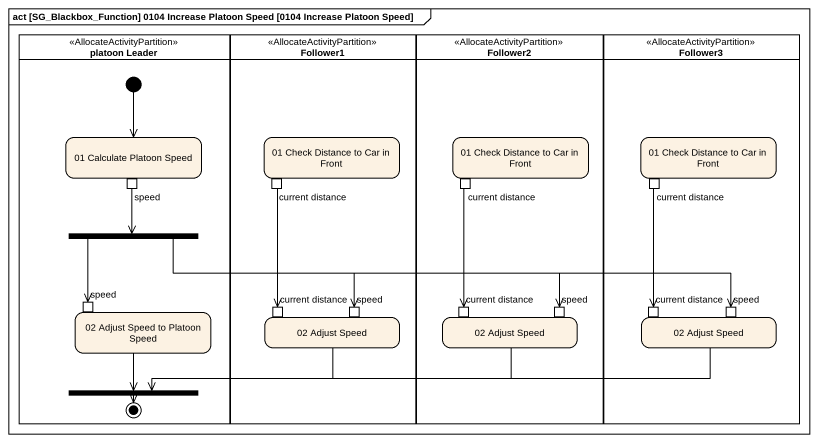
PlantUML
@startuml
mainframe act [SG_Blackbox_Function] 0104 Increase Platoon Speed [0104 Increase Platoon Speed]
hide empty description
state "platoon Leader" as platoon_Leader <<AllocateActivityPartition>> {
  state "01 Calculate Platoon Speed" as s01_Calculate_Platoon_Speed {
    state speed <<outputPin>>
  }
  state fork1 <<fork>>
  state "02 Adjust Speed to Platoon Speed" as s02_Adjust_Speed_to_Platoon {
    state "speed" as speed_2 <<inputPin>>
  }
  state fork2 <<join>>
  [*] --> s01_Calculate_Platoon_Speed
  fork2 --> [*]
}
state Follower1 <<AllocateActivityPartition>> {
  state "01 Check Distance to Car in Front" as s01_Check_Distance_to_Car_in {
    state "current distance" as current_distance <<outputPin>>
  }
  state "02 Adjust Speed" as s02_Adjust_Speed {
    state "current distance" as current_distance_4 <<inputPin>>
    state "speed" as speed_3 <<inputPin>>
  }
}
state Follower2 <<AllocateActivityPartition>> {
  state "01 Check Distance to Car in Front" as s01_Check_Distance_to_Car_in_2 {
    state "current distance" as current_distance_2 <<outputPin>>
  }
  state "02 Adjust Speed" as s02_Adjust_Speed_2 {
    state "current distance" as current_distance_5 <<inputPin>>
    state "speed" as speed_4 <<inputPin>>
  }
}
state Follower3 <<AllocateActivityPartition>> {
  state "01 Check Distance to Car in Front" as s01_Check_Distance_to_Car_in_3 {
    state "current distance" as current_distance_3 <<outputPin>>
  }
  state "02 Adjust Speed" as s02_Adjust_Speed_3 {
    state "current distance" as current_distance_6 <<inputPin>>
    state "speed" as speed_5 <<inputPin>>
  }
}
speed --> fork1
current_distance --> current_distance_4
current_distance_2 --> current_distance_5
current_distance_3 --> current_distance_6
fork1 --> speed_2
fork1 -right-> speed_3
fork1 -right-> speed_4
fork1 -right-> speed_5
s02_Adjust_Speed_to_Platoon --> fork2
s02_Adjust_Speed -left-> fork2
s02_Adjust_Speed_2 -left-> fork2
s02_Adjust_Speed_3 -left-> fork2
@enduml
